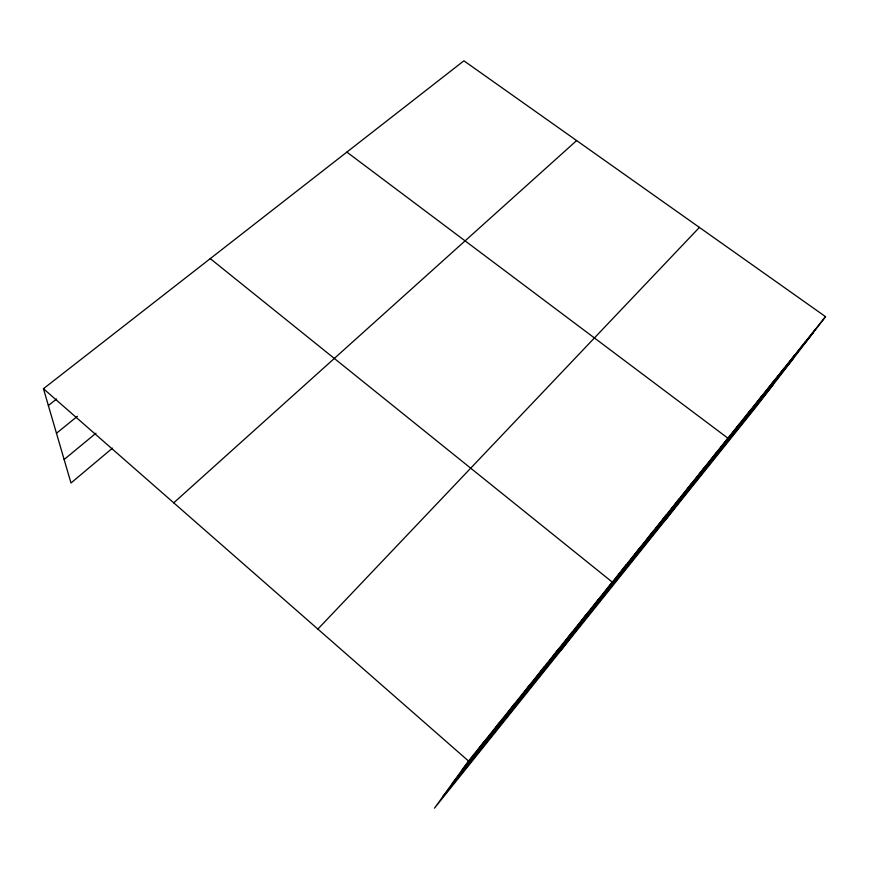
<?xml version="1.0" encoding="UTF-8"?>
<svg xmlns="http://www.w3.org/2000/svg" width="869" height="869" viewBox="0 0 869 869"><rect width="100%" height="100%" fill="white"/><g stroke="black" fill="none" stroke-linecap="round" stroke-linejoin="round"><path stroke-width="1.3" d="M825.55 316.664L468.51 761.027L434.467 808.181L755.791 407.279L825.55 316.664L463.905 60.819L43.45 388.715L70.997 483.001L112.449 448.154M477.711 750.425L484.229 741.463M492.766 731.676L499.621 722.302M507.518 713.319L514.709 703.521M521.976 695.309L529.482 685.13M536.162 677.646L543.972 667.11M550.066 660.331L558.17 649.436M563.709 643.342L572.095 632.111M577.103 626.668L585.739 615.111M590.236 610.32L599.132 598.448M561.048 650.24L612.276 582.1L210.265 258.614M616.773 577.277L626.158 564.817M630.144 560.624L639.769 547.872M643.256 544.298L653.108 531.274M656.117 528.287L666.186 514.991M668.728 512.58L679.015 499.034M681.111 497.166L691.594 483.381M693.256 482.034L703.923 468.022M705.183 467.196L716.034 452.966M665.578 519.825L727.907 438.182L346.861 152.097M728.385 438.302L739.562 423.681M739.671 424.257L751.001 409.44M750.751 410.45L762.232 395.46M761.646 396.894L773.269 381.73M772.335 383.577L784.099 368.25M782.85 370.487L794.733 355.008M793.18 357.615L805.183 342.006M803.336 344.971L815.459 329.221M452.293 783.48L792.962 358.995M442.853 796.569L773.443 384.337M462.362 769.543L813.319 332.545M317.869 629.08L699.404 227.417M173.724 502.825L576.636 140.572M64.132 459.495L95.97 433.229M56.463 433.251L77.384 416.327M48.36 405.53L56.637 398.98M43.45 388.715L468.51 761.027"/></g></svg>
